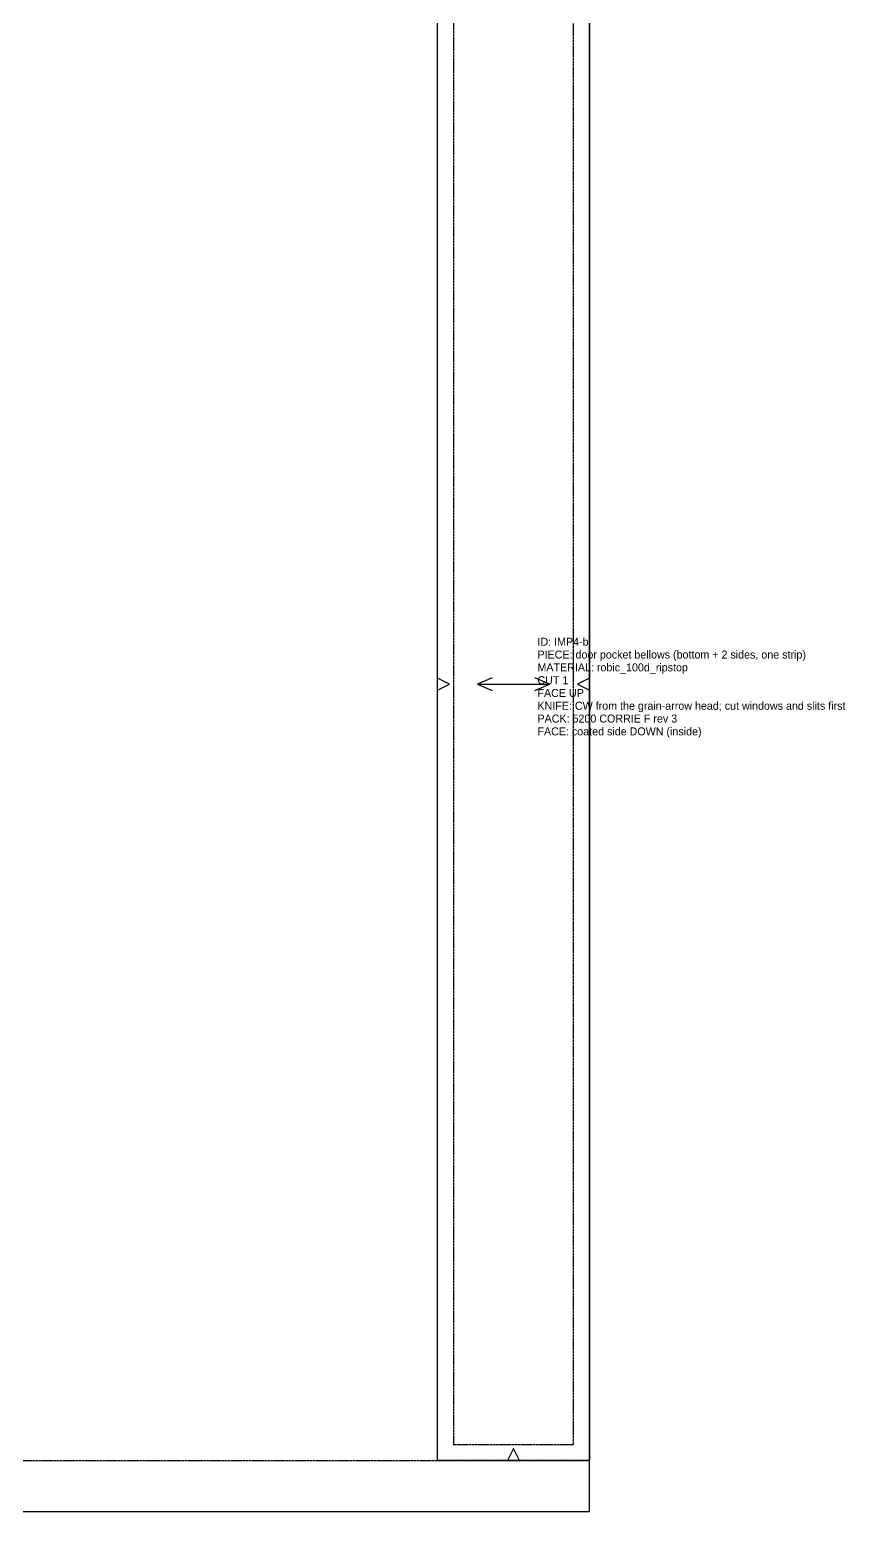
# Model space of a CAD drawing. Header units: millimetres. Extents: x 0 to 1336, y -22 to 1524.
# Drawn here: x 928 to 1336, y 0 to 741 of the extents above; entities that cross this region are included whole.
import ezdxf

# ---------------------------------------------------------------- set-up
doc = ezdxf.new("R2010")
doc.units = ezdxf.units.MM
doc.linetypes.add('DASHED', pattern=[1.524, 1.27, -0.254])
for name, color, linetype in [('CUT', 7, 'Continuous'), ('GRAIN', 5, 'Continuous'), ('NOTCH', 1, 'Continuous'), ('SEW', 3, 'Continuous'), ('TEXT', 2, 'Continuous')]:
    doc.layers.add(name, color=color, linetype=linetype)

msp = doc.modelspace()

# ---------------------------------------------------------------- linework, layer by layer
at = {"layer": 'CUT'}
msp.add_lwpolyline([(1132, 801.5), (1208, 801.5), (1208, 25.5), (1132, 25.5)], close=True, dxfattribs=at)
at = {"layer": 'GRAIN'}
for points in [[(1159.37, 416.62), (1152, 413.5), (1159.37, 410.38)], [(1180.63, 410.38), (1188, 413.5), (1180.63, 416.62)], [(1152, 413.5), (1188, 413.5)]]:
    msp.add_lwpolyline(points, dxfattribs=at)
at = {"layer": 'NOTCH'}
for points in [[(1132, 410.5), (1138, 413.5), (1132, 416.5)], [(1208, 416.5), (1202, 413.5), (1208, 410.5)], [(1173, 25.5), (1170, 31.5), (1167, 25.5)]]:
    msp.add_lwpolyline(points, dxfattribs=at)
at = {"layer": 'SEW', "linetype": 'DASHED'}
msp.add_lwpolyline([(1140, 793.5), (1140, 33.5), (1200, 33.5), (1200, 793.5)], close=True, dxfattribs=at)
at = {"layer": 'TEXT', "linetype": 'DASHED'}
msp.add_line((0, 25.5), (1208, 25.5), dxfattribs=at)
at = {"layer": 'TEXT'}
msp.add_lwpolyline([(0, 0), (1208, 0), (1208, 1524), (0, 1524)], close=True, dxfattribs=at)

# ---------------------------------------------------------------- texts
for s, p in [('PIECE: door pocket bellows (bottom + 2 sides, one strip)', (1182, 426.3)), ('ID: IMP4-b', (1182, 432.7)), ('MATERIAL: robic_100d_ripstop', (1182, 419.9)), ('CUT 1', (1182, 413.5)), ('FACE UP', (1182, 407.1)), ('KNIFE: CW from the grain-arrow head; cut windows and slits first', (1182, 400.7)), ('PACK: 5200 CORRIE F rev 3', (1182, 394.3)), ('FACE: coated side DOWN (inside)', (1182, 387.9))]:
    msp.add_text(s, height=4, dxfattribs=at).set_placement(p)

doc.saveas('drawing.dxf')
